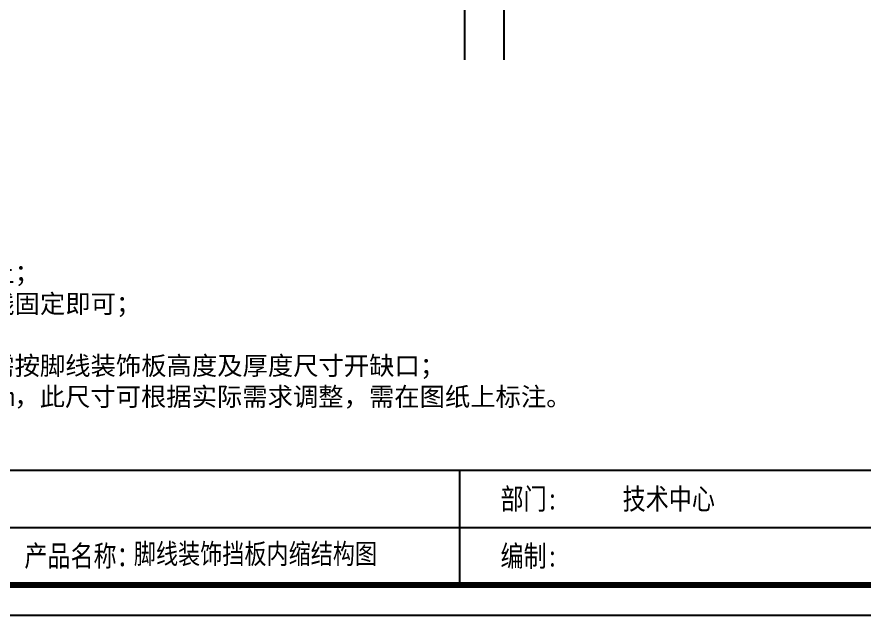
# Model space of a CAD drawing. Header units: millimetres. Extents: x 0 to 1097966, y -63096 to 223085.
# Drawn here: x 338736.1 to 338927.3, y -63096.3 to -62961.3 of the extents above; entities that cross this region are included whole.
import ezdxf

# ---------------------------------------------------------------- set-up
doc = ezdxf.new("R2010")
doc.units = ezdxf.units.MM
doc.layers.add('DZ-文字说明', color=1, linetype='Continuous')
doc.styles.add('DZ-宋体2.5', font='', dxfattribs={"width": 0.8, "height": 2.5})
doc.styles.add('宋体', font='')
doc.styles.get('DZ-宋体2.5').set_extended_font_data('SimSun')
doc.styles.get('宋体').set_extended_font_data('SimSun')

msp = doc.modelspace()

# ---------------------------------------------------------------- linework, layer by layer
at = {"color": 251, "true_color": 0x636466}
for p, q in [((338845.991, -62844.434), (338845.991, -62971.041)), ((338837.16, -62849.792), (338837.16, -62971.041))]:
    msp.add_line(p, q, dxfattribs=at)
msp.add_lwpolyline([(338552.218, -63096.324), (339119.218, -63096.324), (339119.218, -62695.374), (338552.218, -62695.374)], close=True)
at = {"const_width": 1.35}
msp.add_lwpolyline([(338558.968, -63089.574), (339112.468, -63089.574), (339112.468, -62702.124), (338558.968, -62702.124)], close=True, dxfattribs=at)
at = {"layer": 'DZ-文字说明', "color": 7}
for p, q in [((338836.083, -63089.574), (338836.083, -63063.596)), ((338648.299, -63076.585), (339112.468, -63076.585))]:
    msp.add_line(p, q, dxfattribs=at)
msp.add_lwpolyline([(338558.968, -63063.596), (339112.468, -63063.596), (339112.468, -63089.574), (338558.968, -63089.574)], close=True, dxfattribs=at)

# ---------------------------------------------------------------- texts
at = {"style": 'DZ-宋体2.5', "width": 0.8}
for s, p in [('部门:', (338845.26, -63072.49)), ('产品名称：', (338737.757, -63085.357)), ('编制:', (338845.26, -63085.387))]:
    msp.add_text(s, height=4.7732, dxfattribs=at).set_placement(p)
at = {"insert": (338572.58, -63026.371), "char_height": 4.19232, "width": 417.6494, "attachment_point": 4, "style": '宋体'}
msp.add_mtext('\\P工艺标准：{\\H1.41352x; }\\P1、柜体底部需要加脚线装饰板时，脚线装饰板是直接盖在脚线上；\\P2、脚线装饰板不需排孔，现在安装量在背面涂点状玻璃胶与脚线固定即可；\\P3、因脚线装饰板是盖在脚线上，故脚线装饰板默认为门板色；{\\H1.45383x; }\\P4、脚线装饰板内缩安装，脚线要内缩一个板厚，注意侧板底部需按脚线装饰板高度及厚度尺寸开缺口；\\P5、脚线装饰板的高度根据脚线高度而定，常规高度有40mm、60mm，此尺寸可根据实际需求调整，需在图纸上标注。', dxfattribs=at)
at = {"color": 2, "style": 'DZ-宋体2.5', "width": 0.8}
for tag, p, height in [('技术中心', (338872.834, -63072.49), 4.773), ('脚线装饰挡板内缩结构图', (338762.483, -63084.773), 4.573)]:
    msp.add_attdef(tag, p, '', height=height, dxfattribs=at)

doc.saveas('drawing.dxf')
